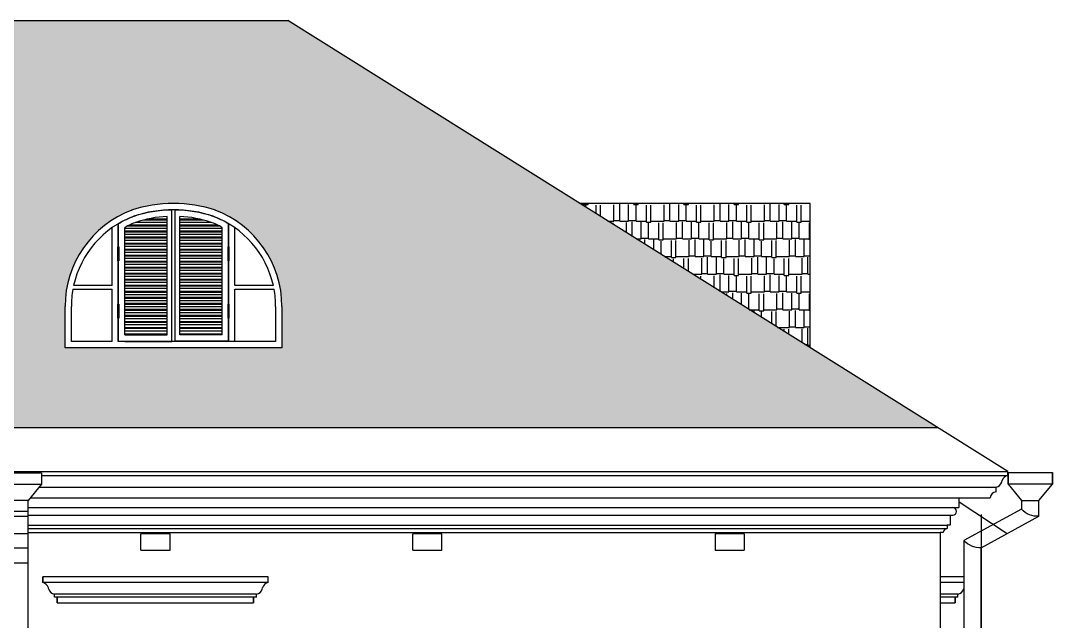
# Model space of a CAD drawing. Header units: millimetres. Extents: x 60 to 102290, y 34 to 65730.
# Drawn here: x 37364 to 46242, y 59019 to 64185 of the extents above; entities that cross this region are included whole.
import ezdxf

# ---------------------------------------------------------------- set-up
doc = ezdxf.new("R2010")
doc.units = ezdxf.units.MM
doc.layers.add('hatch', color=251, linetype='Continuous')
pattern_1 = [(0, (27190.6, -79272.06), (323.8527, 152.40127), [76.20064, -63.50053, 88.90074, -38.10032, 114.30095, -50.80042]), (0, (27266.8, -79265.71), (323.8527, 152.40127), [63.50053, -241.302, 50.80042, -76.20064]), (0, (27419.2, -79281.58), (323.8527, 152.40127), [38.1003, -393.7033]), (90, (27190.6, -79272.06), (-107.9509, 152.40127), [146.0512, -463.55386]), (90, (27266.8, -79272.06), (-107.9509, 152.40127), [142.8762, -466.7289]), (90, (27330.3, -79272.06), (-107.9509, 152.40127), [133.3511, -476.25397]), (90, (27419.21, -79281.58), (-107.9509, 152.40127), [146.0512, -463.55386]), (90, (27457.31, -79281.58), (-107.9509, 152.40127), [146.0512, -463.55386]), (90, (27571.61, -79272.06), (-107.9509, 152.40127), [139.70116, -469.9039])]

# ---------------------------------------------------------------- blocks, each defined once
blk = doc.blocks.new('129')
at = {"lineweight": 25, "ltscale": 100}
blk.add_line((210661.8, 160223.1), (210511.8, 160223.1), dxfattribs=at)
at = {"lineweight": 30, "ltscale": 100}
for p, q in [((211009.7, 159114), (211359.7, 159114)), ((211009.7, 157914), (211359.7, 157914)), ((211009.7, 156714), (211359.7, 156714)), ((211009.7, 155514), (211229.7, 155514)), ((211009.7, 154314), (211359.7, 154314)), ((211009.7, 153114), (211359.7, 153114))]:
    blk.add_line(p, q, dxfattribs=at)
at = {"lineweight": 25, "ltscale": 100}
for points in [[(210396.8, 160463.1), (210396.8, 160363.1), (210776.8, 160363.1), (210776.8, 160461.5)], [(210511.8, 160223.1), (210396.8, 160363.1), (210396.8, 160461.5), (210776.8, 160461.5), (210776.8, 160363.1), (210661.8, 160223.1), (210511.8, 160223.1)]]:
    blk.add_lwpolyline(points, dxfattribs=at)
at = {"lineweight": 30, "ltscale": 100}
for points in [[(210921.2, 152003.9), (211009.7, 152053.1), (211009.7, 152415), (211009.7, 155829.6), (211009.7, 155829.6), (211009.7, 155829.6), (211009.7, 155829.6), (211009.7, 159816.5), (210511.8, 160087.9), (210511.8, 160223.1), (210396.8, 160363.1), (210396.8, 160461.5), (210776.8, 160461.5), (210776.8, 160363.1), (210661.8, 160223.1), (210661.8, 160149.1), (211159.7, 159877.7), (211159.7, 155786.5), (211159.7, 155786.5), (211159.7, 155786.5), (211159.7, 155786.5), (211159.7, 152390.4), (211159.7, 151923.7), (210913.3, 151786.5)], [(211199.7, 160211.2), (210785.5, 159938.7)]]:
    blk.add_lwpolyline(points, dxfattribs=at)
at = {"lineweight": 25, "ltscale": 100}
for centre, radius, start, end in [((210528.9, 160260.5), 173.4, 264.337, 320.04633), ((211014.3, 160019.5), 203.1, 268.68608, 315.69726), ((211267.6, 152200.4), 297, 209.72721, 248.6919)]:
    blk.add_arc(centre, radius, start, end, dxfattribs=at)
at = {"lineweight": 30, "ltscale": 100}
for centre, radius, start, end in [((211516.3, 151881.8), 624.2, 173.81398, 185.26819), ((210574.2, 151905.8), 369.7, 346.33122, 9.56729)]:
    blk.add_arc(centre, radius, start, end, dxfattribs=at)
blk.add_ellipse((210917, 151929), major_axis=(4.3, 74.9), ratio=0.306968, start_param=-1.017227, end_param=1.316959, dxfattribs=at)
at = {"lineweight": 30, "ltscale": 100, "extrusion": (0, 0, -1)}
blk.add_ellipse((210916.8, 151861.4), major_axis=(4.3, 74.9), ratio=0.306968, start_param=2.163889, end_param=4.180241, dxfattribs=at)
blk = doc.blocks.new('98')
at = {"color": 7, "lineweight": 30, "ltscale": 100}
for p, q in [((206346.7, 160363.1), (206346.7, 160461.5)), ((206346.7, 160461.5), (206726.7, 160461.5)), ((206726.7, 160461.5), (206726.7, 160363.1)), ((206461.7, 160223.1), (206346.7, 160363.1)), ((206726.7, 160363.1), (206611.7, 160223.1)), ((206461.7, 160223.1), (206461.7, 151895.2)), ((206461.7, 160223.1), (206461.7, 159114)), ((206611.7, 160223.1), (206461.7, 160223.1)), ((206611.7, 151895.2), (206611.7, 160223.1)), ((206461.7, 160130.4), (206611.7, 160130.4)), ((206461.7, 160087.9), (206611.7, 160087.9)), ((206461.7, 159938.7), (206611.7, 159938.7)), ((206461.7, 159685.9), (206611.7, 159685.9)), ((206461.7, 159114), (206611.7, 159114)), ((206611.7, 159114), (206461.7, 159114)), ((206461.7, 157914), (206611.7, 157914)), ((206611.7, 155514), (206461.7, 155514)), ((206461.7, 154314), (206611.7, 154314)), ((206611.7, 153114), (206461.7, 153114)), ((206461.7, 152053.1), (206611.7, 152053.1))]:
    blk.add_line(p, q, dxfattribs=at)
at = {"color": 7, "lineweight": 25, "ltscale": 100}
for p, q in [((206461.7, 159816.4), (206611.7, 159816.4)), ((206461.7, 157914), (206461.7, 156714))]:
    blk.add_line(p, q, dxfattribs=at)
at = {"color": 7, "lineweight": 30, "ltscale": 100}
blk.add_lwpolyline([(206346.7, 160363.1), (206726.7, 160363.1)], dxfattribs=at)
blk.add_ellipse((206536.7, 151895.2), major_axis=(0, 108.7), ratio=0.689997, dxfattribs=at)

msp = doc.modelspace()

# ---------------------------------------------------------------- hatches: boundary and pattern name
at = {"layer": 'hatch', "lineweight": 25, "ltscale": 100}
h = msp.add_hatch(dxfattribs=at)
h.set_pattern_fill('AR-RSHKE', color=256, scale=0.500004)
h.set_pattern_definition(pattern_1)
h.paths.add_polyline_path([(39663.5, 64185.1), (15383.2, 64185.1), (15383.2, 63948.8), (15513.2, 63948.8), (15513.2, 63498.8), (15383.2, 63498.8), (15383.2, 63277.1), (14093.2, 63277.1), (14093.2, 63498.8), (13963.2, 63498.8), (13963.2, 63948.8), (14093.2, 63948.8), (14093.2, 64185.1), (12217.2, 64185.1), (6696.4, 60685.7), (22430.8, 60685.7), (26563.9, 63031.1), (30696.8, 60685.7), (45253.7, 60685.7)])
h.paths.add_polyline_path([(19239.6, 62554.8, -0.081706), (19599, 62612.3, -0.081706), (19958.5, 62554.8, -0.31261), (20532, 61727.1), (20532, 61372.1), (18666, 61372.1), (18666, 61727.1, -0.31261)], flags=16)
h.paths.add_polyline_path([(19257.6, 62503.9, -0.085065), (19614, 62558.1), (19614, 62558.2, -0.07799), (19940.4, 62503.9, -0.253564), (20458.5, 61906.1), (20128, 61906.1), (20128, 62404.3, 0.019424), (20074, 62439.5), (20074, 62239.5), (20078, 62239.5), (20078, 62119.5), (20074, 61746.1), (20078, 61746.1), (20078, 61626.1), (20074, 61426.1), (20128, 61426.1), (20128, 61876.1), (20464.5, 61876.1, -0.045164), (20478, 61727.1), (20478, 61426.1), (19584, 61426.1), (19584, 61426.1), (19180, 61426.1), (19124, 61426.1), (19124, 61626.1), (19120, 61626.1), (19120, 61746.1), (19124, 61746.1), (19124, 62119.5), (19120, 62119.5), (19120, 62239.5), (19124, 62239.5), (19124, 62439.5, 0.019424), (19070, 62404.3), (19070, 61906.1), (18739.6, 61906.1, -0.253564)], flags=0)
h.paths.add_polyline_path([(19180, 62407, -0.03362), (19274.5, 62450.4), (19274.2, 62450.4, -0.068434), (19545, 62501.1), (19545, 61482.1), (19180, 61482.1)], flags=0)
h.paths.add_polyline_path([(19342.1, 62470.4), (19545, 62470.4), (19370.3, 62477.3), (19545, 62477.3)], flags=0)
h.paths.add_polyline_path([(20072, 62119.5), (20072, 61746.1), (20068, 61746.1), (20068, 61626.1), (20072, 61428.1), (20072, 61626.1), (20068, 61626.1), (20068, 61746.1)], flags=0)
h.paths.add_polyline_path([(19126, 62119.5), (19126, 61746.1), (19124, 61746.1), (19124, 62119.5)], flags=0)
h.paths.add_polyline_path([(19653, 62501.1, -0.068434), (19923.8, 62450.4), (19923.6, 62450.4, -0.039168), (20033, 62398.6), (20018, 62398.6), (20018, 61482.1), (19653, 61482.1)], flags=0)
h.paths.add_polyline_path([(18733.5, 61876.1), (19070, 61876.1), (19070, 61426.1), (18720, 61426.1), (18720, 61727.1, -0.04517)], flags=0)
h.paths.add_polyline_path([(19653, 61959), (20018, 61959), (19653, 61952.1), (20018, 61952.1)], flags=0)
h.paths.add_polyline_path([(19545, 61641.2), (19180, 61648), (19545, 61648), (19180, 61641.2)], flags=0)
h.paths.add_polyline_path([(19180, 61544.3), (19545, 61544.3), (19180, 61537.5), (19545, 61537.5)], flags=0)
h.paths.add_polyline_path([(20018, 61641.2), (19653, 61648), (20018, 61648), (19653, 61641.2)], flags=0)
h.paths.add_polyline_path([(15732, 61727.1), (15732, 61372.1), (13866, 61372.1), (13866, 61727.1, -0.31261), (14439.5, 62554.8, -0.081706), (14799, 62612.3, -0.081706), (15158.4, 62554.8, -0.31261)], flags=16)
h.paths.add_polyline_path([(15658.5, 61906.1), (15328, 61906.1), (15328, 62404.3, 0.019424), (15274, 62439.5), (15274, 62239.5), (15278, 62239.5), (15278, 62119.5), (15274, 61746.1), (15278, 61746.1), (15278, 61626.1), (15274, 61426.1), (15328, 61426.1), (15328, 61876.1), (15664.5, 61876.1, -0.045164), (15678, 61727.1), (15678, 61426.1), (14784, 61426.1), (14784, 61426.1), (14380, 61426.1), (14324, 61426.1), (14324, 61626.1), (14320, 61626.1), (14320, 61746.1), (14324, 61746.1), (14324, 62119.5), (14320, 62119.5), (14320, 62239.5), (14324, 62239.5), (14324, 62439.5, 0.019424), (14270, 62404.3), (14270, 61906.1), (13939.5, 61906.1, -0.253564), (14457.6, 62503.9, -0.085065), (14814, 62558.1), (14814, 62558.2, -0.07799), (15140.4, 62503.9, -0.253564)], flags=0)
h.paths.add_polyline_path([(15272, 62119.5), (15272, 61746.1), (15268, 61746.1), (15268, 61626.1), (15272, 61428.1), (15272, 61626.1), (15268, 61626.1), (15268, 61746.1)], flags=0)
h.paths.add_polyline_path([(15218, 61482.1), (14853, 61482.1), (14853, 62501.1, -0.068434), (15123.8, 62450.4), (15123.5, 62450.4, -0.039168), (15233, 62398.6), (15218, 62398.6)], flags=0)
h.paths.add_polyline_path([(14745, 62501.1), (14745, 61482.1), (14380, 61482.1), (14380, 62407, -0.03362), (14474.4, 62450.4), (14474.2, 62450.4, -0.068434)], flags=0)
h.paths.add_polyline_path([(14542, 62470.4), (14745, 62470.4), (14570.3, 62477.3), (14745, 62477.3)], flags=0)
h.paths.add_polyline_path([(14402.2, 62418.6), (14745, 62418.6), (14416.1, 62425.4), (14745, 62425.4)], flags=0)
h.paths.add_polyline_path([(14745, 61641.2), (14380, 61648), (14745, 61648), (14380, 61641.2)], flags=0)
h.paths.add_polyline_path([(14270, 61876.1), (14270, 61426.1), (13920, 61426.1), (13920, 61727.1, -0.04517), (13933.5, 61876.1)], flags=0)
h.paths.add_polyline_path([(33519.7, 62554.8, -0.081706), (33879.1, 62612.3, -0.081706), (34238.6, 62554.8, -0.31261), (34812.2, 61727.1), (34812.2, 61372.1), (32946.1, 61372.1), (32946.1, 61727.1, -0.31261)], flags=16)
h.paths.add_polyline_path([(33013.6, 61876.1), (33350.1, 61876.1), (33350.1, 61426.1), (33000.1, 61426.1), (33000.1, 61727.1, -0.04517)], flags=0)
h.paths.add_polyline_path([(33019.7, 61906.1, -0.253564), (33537.7, 62503.9, -0.085065), (33894.1, 62558.1), (33894.1, 62558.2, -0.07799), (34220.6, 62503.9, -0.253564), (34738.6, 61906.1), (34408.2, 61906.1), (34408.2, 62404.3, 0.019424), (34354.1, 62439.5), (34354.1, 62239.5), (34358.1, 62239.5), (34358.1, 62119.5), (34354.1, 61746.1), (34358.1, 61746.1), (34358.1, 61626.1), (34354.1, 61426.1), (34408.2, 61426.1), (34408.2, 61876.1), (34744.7, 61876.1, -0.045164), (34758.2, 61727.1), (34758.2, 61426.1), (33864.1, 61426.1), (33864.1, 61426.1), (33460.1, 61426.1), (33404.1, 61426.1), (33404.1, 61626.1), (33400.1, 61626.1), (33400.1, 61746.1), (33404.1, 61746.1), (33404.1, 62119.5), (33400.1, 62119.5), (33400.1, 62239.5), (33404.1, 62239.5), (33404.1, 62439.5, 0.019424), (33350.1, 62404.3), (33350.1, 61906.1)], flags=0)
h.paths.add_polyline_path([(33406.1, 62119.5), (33406.1, 61746.1), (33404.1, 61746.1), (33404.1, 62119.5)], flags=0)
h.paths.add_polyline_path([(33460.1, 62407, -0.03362), (33554.6, 62450.4), (33554.3, 62450.4, -0.068434), (33825.1, 62501.1), (33825.1, 61482.1), (33460.1, 61482.1)], flags=0)
h.paths.add_polyline_path([(33622.2, 62470.4), (33825.1, 62470.4), (33650.4, 62477.3), (33825.1, 62477.3)], flags=0)
h.paths.add_polyline_path([(34348.1, 62239.5), (34348.1, 62119.5), (34352.1, 62119.5), (34352.1, 61746.1), (34348.1, 61626.1), (34348.1, 61746.1), (34352.1, 61746.1), (34352.1, 62119.5)], flags=0)
h.paths.add_polyline_path([(33933.1, 62501.1, -0.068434), (34204, 62450.4), (34203.7, 62450.4, -0.039168), (34313.1, 62398.6), (34298.1, 62398.6), (34298.1, 61482.1), (33933.1, 61482.1)], flags=0)
h.paths.add_polyline_path([(38319.7, 62554.8, -0.081706), (38679.2, 62612.3, -0.081706), (39038.6, 62554.8, -0.31261), (39612.2, 61727.1), (39612.2, 61372.1), (37746.2, 61372.1), (37746.2, 61727.1, -0.31261)], flags=16)
h.paths.add_polyline_path([(37813.7, 61876.1), (38150.2, 61876.1), (38150.2, 61426.1), (37800.2, 61426.1), (37800.2, 61727.1, -0.04517)], flags=0)
h.paths.add_polyline_path([(37819.7, 61906.1, -0.253564), (38337.8, 62503.9, -0.085065), (38694.2, 62558.1), (38694.2, 62558.2, -0.07799), (39020.6, 62503.9, -0.253564), (39538.7, 61906.1), (39208.2, 61906.1), (39208.2, 62404.3, 0.019424), (39154.2, 62439.5), (39154.2, 62239.5), (39158.2, 62239.5), (39158.2, 62119.5), (39154.2, 61746.1), (39158.2, 61746.1), (39158.2, 61626.1), (39154.2, 61426.1), (39208.2, 61426.1), (39208.2, 61876.1), (39544.7, 61876.1, -0.045164), (39558.2, 61727.1), (39558.2, 61426.1), (38664.2, 61426.1), (38664.2, 61426.1), (38260.2, 61426.1), (38204.2, 61426.1), (38204.2, 61626.1), (38200.2, 61626.1), (38200.2, 61746.1), (38204.2, 62119.5), (38200.2, 62119.5), (38200.2, 62239.5), (38204.2, 62439.5, 0.019424), (38150.2, 62404.3), (38150.2, 61906.1)], flags=0)
h.paths.add_polyline_path([(38210.2, 62239.5), (38210.2, 62119.5), (38206.2, 61746.1), (38210.2, 61746.1), (38210.2, 61626.1), (38206.2, 61428.1), (38206.2, 61626.1), (38210.2, 61746.1), (38204.2, 61746.1), (38204.2, 62119.5)], flags=0)
h.paths.add_polyline_path([(38260.2, 62407, -0.03362), (38354.6, 62450.4), (38354.4, 62450.4, -0.068434), (38625.2, 62501.1), (38625.2, 61482.1), (38260.2, 61482.1)], flags=0)
h.paths.add_polyline_path([(38260.2, 61544.3), (38625.2, 61544.3), (38260.2, 61537.5), (38625.2, 61537.5)], flags=0)
h.paths.add_polyline_path([(38422.2, 62470.4), (38625.2, 62470.4), (38450.5, 62477.3), (38625.2, 62477.3)], flags=0)
h.paths.add_polyline_path([(39152.2, 62438.3), (39152.2, 62239.5), (39148.2, 62239.5), (39148.2, 62119.5), (39152.2, 62119.5), (39152.2, 61746.1), (39148.2, 61746.1), (39148.2, 61626.1), (39152.2, 61428.1), (39152.2, 61626.1), (39148.2, 61626.1), (39148.2, 61746.1), (39152.2, 62119.5), (39148.2, 62119.5), (39148.2, 62239.5)], flags=0)
h.paths.add_polyline_path([(38733.2, 62501.1), (38733.2, 62477.3), (38907.9, 62477.3, 0.043677)], flags=0)
h = msp.add_hatch(dxfattribs=at)
h.set_pattern_fill('AR-RSHKE', color=256, scale=0.500004)
h.set_pattern_definition(pattern_1)
h.paths.add_polyline_path([(44157.2, 62612.3), (42176.1, 62612.3), (44157.2, 61372.1)])

# ---------------------------------------------------------------- linework, layer by layer
at = {"ltscale": 100}
for p, q in [((15383.2, 64185.1), (39663.5, 64185.1)), ((45858.6, 60307.1), (39663.5, 64185.1)), ((37746.2, 61372.1), (37746.2, 61727.1)), ((39612.2, 61727.1), (39612.2, 61372.1)), ((39612.2, 61372.1), (37746.2, 61372.1)), ((6667.7, 60685.7), (45253.7, 60685.7)), ((6099, 60307.1), (45858.6, 60307.1)), ((45858.6, 60272.9), (45858.6, 60307.1)), ((37544, 60272.9), (40928.1, 60272.9)), ((40928.1, 60272.9), (45858.6, 60272.9)), ((45807.3, 60216.9), (45809.9, 60229)), ((37522.9, 60172.9), (40949.2, 60172.9)), ((40906.9, 60172.9), (45758.6, 60172.9)), ((45758.6, 60132.1), (45758.6, 60172.9)), ((37448.3, 60082.1), (41023.8, 60082.1)), ((40832.3, 60082.1), (45438.3, 60082.1)), ((45438.3, 60082.1), (45438.3, 59997.1)), ((45438.3, 60082.1), (45708.6, 60082.1)), ((37429, 59997.1), (41043.1, 59997.1)), ((37429, 59932.1), (41043.1, 59932.1)), ((41026.8, 59997.1), (45385.8, 59997.1)), ((41026.8, 59932.1), (45363.3, 59932.1)), ((45363.3, 59932.1), (45363.3, 59847.1)), ((45363.3, 59932.1), (45385.8, 59932.1)), ((45385.8, 59997.1), (45438.3, 59997.1)), ((37429, 59847.1), (41043.1, 59847.1)), ((41026.8, 59847.1), (45338.3, 59847.1)), ((45338.3, 59847.1), (45338.3, 59817.1)), ((45363.3, 59847.1), (45338.3, 59847.1)), ((37429, 59817.1), (41043.1, 59817.1)), ((37429, 59782.1), (41043.1, 59782.1)), ((38649.2, 59772.1), (38399.2, 59772.1)), ((38399.2, 59632.1), (38399.2, 59772.1)), ((38584.7, 59772.1), (38464.7, 59772.1)), ((38649.2, 59632.1), (38649.2, 59772.1)), ((40989.2, 59772.1), (40739.2, 59772.1)), ((40739.2, 59632.1), (40739.2, 59772.1)), ((40924.8, 59772.1), (40804.8, 59772.1)), ((40989.2, 59632.1), (40989.2, 59772.1)), ((41026.8, 59817.1), (45338.3, 59817.1)), ((41026.8, 59782.1), (45278.3, 59782.1)), ((43589.6, 59772.1), (43339.6, 59772.1)), ((43339.6, 59772.1), (43339.6, 59632.1)), ((43589.6, 59772.1), (43589.6, 59632.1)), ((45303.3, 59782.1), (45278.3, 59782.1)), ((45279.6, 55528.3), (45279.6, 59782.1)), ((38399.2, 59632.1), (38649.2, 59632.1)), ((40739.2, 59632.1), (40989.2, 59632.1)), ((43339.6, 59632.1), (43589.6, 59632.1)), ((37554, 59402.1), (37554, 59352.1)), ((39494, 59402.1), (37554, 59402.1)), ((37554, 59352.1), (37554, 59402.1)), ((39494, 59352.1), (39494, 59402.1)), ((45479.9, 59402.1), (45279.9, 59402.1)), ((39494, 59352.1), (37554, 59352.1)), ((45479.9, 59352.1), (45279.9, 59352.1)), ((37605.3, 59296), (37602.7, 59308.2)), ((37654, 59227.1), (37654, 59252.1)), ((37679, 59227.1), (37679, 59177.1)), ((37679, 59177.1), (37679, 59227.1)), ((37679, 59227.1), (37679, 59177.1)), ((39369, 59177.1), (39369, 59227.1)), ((39369, 59227.1), (39369, 59177.1)), ((39394, 59227.1), (39394, 59252.1)), ((39442.7, 59296), (39445.3, 59308.2)), ((45404.9, 59227.1), (45404.9, 59177.1)), ((45404.9, 59177.1), (45404.9, 59227.1)), ((45404.9, 59227.1), (45404.9, 59177.1)), ((45429.9, 59227.1), (45404.9, 59227.1)), ((45429.9, 59227.1), (45429.9, 59252.1)), ((45478.6, 59296), (45479.6, 59300.5)), ((37679, 59177.1), (39369, 59177.1)), ((45279.9, 59177.1), (45404.9, 59177.1))]:
    msp.add_line(p, q, dxfattribs=at)
at = {"ltscale": 4}
for p, q in [((38664.2, 61426.1), (38664.2, 62558.2)), ((38694.2, 61426.1), (38694.2, 62558.2)), ((38204.2, 62239.5), (38204.2, 62439.5)), ((38206.2, 62239.5), (38206.2, 62438.3)), ((38625.2, 62418.6), (38282.4, 62418.6)), ((38625.2, 62425.4), (38296.3, 62425.4)), ((38625.2, 62450.4), (38354.4, 62450.4)), ((38625.2, 62470.4), (38422.2, 62470.4)), ((38625.2, 62477.3), (38450.5, 62477.3)), ((38625.2, 61482.1), (38625.2, 62501.1)), ((38733.2, 61482.1), (38733.2, 62501.1)), ((38907.9, 62477.3), (38733.2, 62477.3)), ((38936.1, 62470.4), (38733.2, 62470.4)), ((39004, 62450.4), (38733.2, 62450.4)), ((39062, 62425.4), (38733.2, 62425.4)), ((39076, 62418.6), (38733.2, 62418.6)), ((39152.2, 62239.5), (39152.2, 62438.3)), ((39154.2, 62239.5), (39154.2, 62439.5)), ((38150.2, 61906.1), (38150.2, 62404.3)), ((38260.2, 61482.1), (38260.2, 62407)), ((38625.2, 62398.6), (38260.2, 62398.6)), ((38625.2, 62373.6), (38260.2, 62373.6)), ((38625.2, 62366.8), (38260.2, 62366.8)), ((38625.2, 62346.8), (38260.2, 62346.8)), ((39098.2, 62398.6), (38733.2, 62398.6)), ((39098.2, 62373.6), (38733.2, 62373.6)), ((39098.2, 62366.8), (38733.2, 62366.8)), ((39098.2, 62346.8), (38733.2, 62346.8)), ((39098.2, 61482.1), (39098.2, 62407)), ((39208.2, 61906.1), (39208.2, 62404.3)), ((38625.2, 62321.8), (38260.2, 62321.8)), ((38625.2, 62314.9), (38260.2, 62314.9)), ((38625.2, 62294.9), (38260.2, 62294.9)), ((38625.2, 62269.9), (38260.2, 62269.9)), ((38625.2, 62263.1), (38260.2, 62263.1)), ((38625.2, 62243.1), (38260.2, 62243.1)), ((39098.2, 62321.8), (38733.2, 62321.8)), ((39098.2, 62314.9), (38733.2, 62314.9)), ((39098.2, 62294.9), (38733.2, 62294.9)), ((39098.2, 62269.9), (38733.2, 62269.9)), ((39098.2, 62263.1), (38733.2, 62263.1)), ((39098.2, 62243.1), (38733.2, 62243.1)), ((38200.2, 62239.5), (38210.2, 62239.5)), ((38200.2, 62119.5), (38200.2, 62239.5)), ((38210.2, 62239.5), (38210.2, 62119.5)), ((38625.2, 62218.1), (38260.2, 62218.1)), ((38625.2, 62211.3), (38260.2, 62211.3)), ((38625.2, 62191.3), (38260.2, 62191.3)), ((38625.2, 62166.3), (38260.2, 62166.3)), ((38625.2, 62159.5), (38260.2, 62159.5)), ((39098.2, 62218.1), (38733.2, 62218.1)), ((39098.2, 62211.3), (38733.2, 62211.3)), ((39098.2, 62191.3), (38733.2, 62191.3)), ((39098.2, 62166.3), (38733.2, 62166.3)), ((39098.2, 62159.5), (38733.2, 62159.5)), ((39158.2, 62239.5), (39148.2, 62239.5)), ((39148.2, 62239.5), (39148.2, 62119.5)), ((39158.2, 62119.5), (39158.2, 62239.5)), ((38210.2, 62119.5), (38200.2, 62119.5)), ((38204.2, 61746.1), (38204.2, 62119.5)), ((38204.2, 61746.1), (38204.2, 62119.5)), ((38206.2, 61746.1), (38206.2, 62119.5)), ((38206.2, 61746.1), (38206.2, 62119.5)), ((38625.2, 62139.5), (38260.2, 62139.5)), ((38625.2, 62114.5), (38260.2, 62114.5)), ((38625.2, 62107.6), (38260.2, 62107.6)), ((38625.2, 62087.6), (38260.2, 62087.6)), ((38625.2, 62062.6), (38260.2, 62062.6)), ((39098.2, 62139.5), (38733.2, 62139.5)), ((39098.2, 62114.5), (38733.2, 62114.5)), ((39098.2, 62107.6), (38733.2, 62107.6)), ((39098.2, 62087.6), (38733.2, 62087.6)), ((39098.2, 62062.6), (38733.2, 62062.6)), ((39148.2, 62119.5), (39158.2, 62119.5)), ((39152.2, 61746.1), (39152.2, 62119.5)), ((39154.2, 61746.1), (39154.2, 62119.5)), ((38625.2, 62055.8), (38260.2, 62055.8)), ((38625.2, 62035.8), (38260.2, 62035.8)), ((38625.2, 62010.8), (38260.2, 62010.8)), ((38625.2, 62004), (38260.2, 62004)), ((38625.2, 61984), (38260.2, 61984)), ((39098.2, 62055.8), (38733.2, 62055.8)), ((39098.2, 62035.8), (38733.2, 62035.8)), ((39098.2, 62010.8), (38733.2, 62010.8)), ((39098.2, 62004), (38733.2, 62004)), ((39098.2, 61984), (38733.2, 61984)), ((38150.2, 61906.1), (37819.7, 61906.1)), ((38625.2, 61959), (38260.2, 61959)), ((38625.2, 61952.1), (38260.2, 61952.1)), ((38625.2, 61932.1), (38260.2, 61932.1)), ((38625.2, 61907.1), (38260.2, 61907.1)), ((38625.2, 61900.3), (38260.2, 61900.3)), ((39098.2, 61959), (38733.2, 61959)), ((39098.2, 61952.1), (38733.2, 61952.1)), ((39098.2, 61932.1), (38733.2, 61932.1)), ((39098.2, 61907.1), (38733.2, 61907.1)), ((39098.2, 61900.3), (38733.2, 61900.3)), ((39538.7, 61906.1), (39208.2, 61906.1)), ((37813.7, 61876.1), (38150.2, 61876.1)), ((38150.2, 61426.1), (38150.2, 61876.1)), ((38625.2, 61880.3), (38260.2, 61880.3)), ((38625.2, 61855.3), (38260.2, 61855.3)), ((38625.2, 61848.5), (38260.2, 61848.5)), ((38625.2, 61828.5), (38260.2, 61828.5)), ((38625.2, 61803.5), (38260.2, 61803.5)), ((38625.2, 61796.6), (38260.2, 61796.6)), ((39098.2, 61880.3), (38733.2, 61880.3)), ((39098.2, 61855.3), (38733.2, 61855.3)), ((39098.2, 61848.5), (38733.2, 61848.5)), ((39098.2, 61828.5), (38733.2, 61828.5)), ((39098.2, 61803.5), (38733.2, 61803.5)), ((39098.2, 61796.6), (38733.2, 61796.6)), ((39208.2, 61426.1), (39208.2, 61876.1)), ((39208.2, 61876.1), (39544.7, 61876.1)), ((37800.2, 61426.1), (37800.2, 61727.1)), ((38200.2, 61746.1), (38210.2, 61746.1)), ((38200.2, 61626.1), (38200.2, 61746.1)), ((38210.2, 61746.1), (38210.2, 61626.1)), ((38625.2, 61776.6), (38260.2, 61776.6)), ((38625.2, 61751.6), (38260.2, 61751.6)), ((38625.2, 61744.8), (38260.2, 61744.8)), ((38625.2, 61724.8), (38260.2, 61724.8)), ((39098.2, 61776.6), (38733.2, 61776.6)), ((39098.2, 61751.6), (38733.2, 61751.6)), ((39098.2, 61744.8), (38733.2, 61744.8)), ((39098.2, 61724.8), (38733.2, 61724.8)), ((39158.2, 61746.1), (39148.2, 61746.1)), ((39148.2, 61746.1), (39148.2, 61626.1)), ((39158.2, 61626.1), (39158.2, 61746.1)), ((39558.2, 61727.1), (39558.2, 61426.1)), ((38210.2, 61626.1), (38200.2, 61626.1)), ((38204.2, 61426.1), (38204.2, 61626.1)), ((38206.2, 61428.1), (38206.2, 61626.1)), ((38625.2, 61699.8), (38260.2, 61699.8)), ((38625.2, 61693), (38260.2, 61693)), ((38625.2, 61673), (38260.2, 61673)), ((38625.2, 61648), (38260.2, 61648)), ((38625.2, 61641.2), (38260.2, 61641.2)), ((38625.2, 61621.2), (38260.2, 61621.2)), ((39098.2, 61699.8), (38733.2, 61699.8)), ((39098.2, 61693), (38733.2, 61693)), ((39098.2, 61673), (38733.2, 61673)), ((39098.2, 61648), (38733.2, 61648)), ((39098.2, 61641.2), (38733.2, 61641.2)), ((39098.2, 61621.2), (38733.2, 61621.2)), ((39148.2, 61626.1), (39158.2, 61626.1)), ((39152.2, 61428.1), (39152.2, 61626.1)), ((39154.2, 61426.1), (39154.2, 61626.1)), ((38625.2, 61596.2), (38260.2, 61596.2)), ((38625.2, 61589.3), (38260.2, 61589.3)), ((38625.2, 61569.3), (38260.2, 61569.3)), ((38625.2, 61544.3), (38260.2, 61544.3)), ((38625.2, 61537.5), (38260.2, 61537.5)), ((39098.2, 61596.2), (38733.2, 61596.2)), ((39098.2, 61589.3), (38733.2, 61589.3)), ((39098.2, 61569.3), (38733.2, 61569.3)), ((39098.2, 61544.3), (38733.2, 61544.3)), ((39098.2, 61537.5), (38733.2, 61537.5)), ((38625.2, 61514), (38260.2, 61514)), ((38625.2, 61489), (38260.2, 61489)), ((38260.2, 61482.1), (38625.2, 61482.1)), ((39098.2, 61514), (38733.2, 61514)), ((39098.2, 61489), (38733.2, 61489)), ((39098.2, 61482.1), (38733.2, 61482.1)), ((38150.2, 61426.1), (37800.2, 61426.1)), ((39558.2, 61426.1), (38204.2, 61426.1)), ((38206.2, 61428.1), (38664.2, 61428.1)), ((38260.2, 61426.1), (38664.2, 61426.1)), ((39152.2, 61428.1), (38694.2, 61428.1)), ((39394, 59252.1), (37654, 59252.1)), ((39394, 59227.1), (37654, 59227.1)), ((45429.9, 59252.1), (45279.9, 59252.1)), ((45404.9, 59227.1), (45279.9, 59227.1))]:
    msp.add_line(p, q, dxfattribs=at)
at = {"ltscale": 50}
msp.add_line((45629.1, 59938.3), (45629.1, 51372), dxfattribs=at)
at = {"ltscale": 100}
msp.add_lwpolyline([(44157.2, 61372.1), (44157.2, 62612.3), (42176.1, 62612.3)], dxfattribs=at)
for centre, radius, start, end in [((38674, 61491.1), 1121.2, 89.73446, 108.46418), ((38684.4, 61491.1), 1121.2, 71.53582, 90.26554), ((38630.2, 61727.1), 884, 110.50337, 180.00034), ((38728.1, 61727.1), 884, 359.99966, 69.49663), ((45745.3, 60236.6), 65, 281.76196, 342.35547), ((45871.8, 60209.3), 65, 101.76196, 162.35547), ((45758.6, 60082.1), 50, 90, 180), ((45385.8, 59964.6), 32.5, 270, 90), ((45338.3, 59782.1), 35, 90, 180), ((37540.8, 59288.4), 65, 17.64453, 78.23804), ((39507.3, 59288.4), 65, 101.76196, 162.35547), ((37667.3, 59315.7), 65, 197.64453, 258.23804), ((39380.8, 59315.7), 65, 281.76196, 342.35547), ((45416.7, 59315.7), 65, 281.76196, 342.35547)]:
    msp.add_arc(centre, radius, start, end, dxfattribs=at)
at = {"ltscale": 4}
for centre, radius, start, end in [((38674, 61491.1), 1067.2, 89.72102, 108.46418), ((38674, 61491.1), 1065.2, 90.52736, 108.46418), ((38684.4, 61491.1), 1067.2, 71.53582, 90.27898), ((38684.4, 61491.1), 1065.2, 71.53582, 89.47264), ((38630.2, 61727.1), 830, 110.50337, 167.54351), ((38630.2, 61727.1), 828, 110.50337, 120.80389), ((38630.2, 61727.1), 774, 110.50337, 118.559), ((38674, 61491.1), 1011.2, 92.76644, 108.46418), ((38684.4, 61491.1), 1011.2, 71.53582, 87.23356), ((38728.1, 61727.1), 774, 61.441, 69.49663), ((38728.1, 61727.1), 828, 59.19611, 69.49663), ((38728.1, 61727.1), 830, 12.45649, 69.49663), ((38630.2, 61727.1), 830, 169.65614, 180.00034), ((38728.1, 61727.1), 830, 359.99966, 10.34386)]:
    msp.add_arc(centre, radius, start, end, dxfattribs=at)

# ---------------------------------------------------------------- block references
at = {"yscale": 1.000008334555589, "zscale": 1.000008334555589}
for name, p, xscale in [('98', (-169184.4, -100165.8), 1.000008334555589), ('129', (256641, -100165.8), -1.000008334555589)]:
    msp.add_blockref(name, p, dxfattribs=dict(at, xscale=xscale))

doc.saveas('drawing.dxf')
